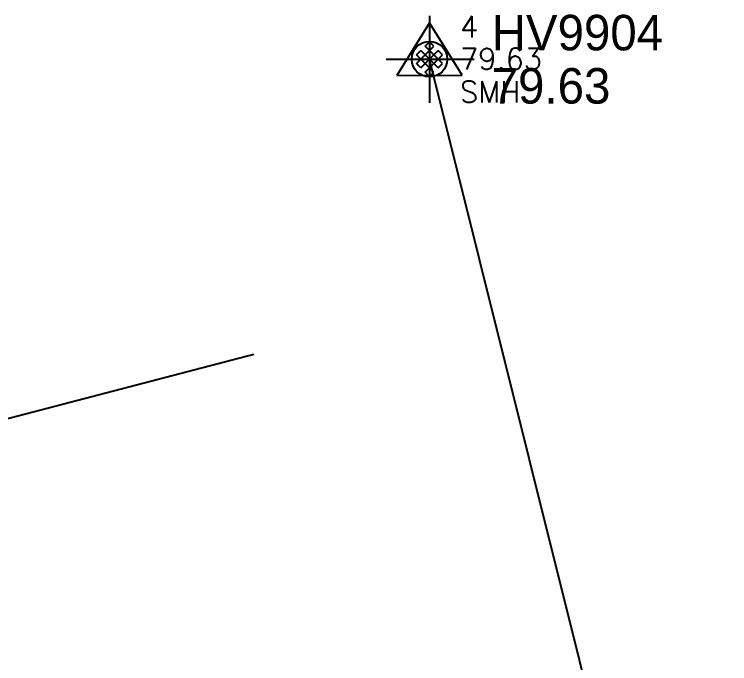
# Model space of a CAD drawing. Header units: feet. Extents: x 1023941 to 1026768, y 90264 to 94497.
# Drawn here: x 1026168.1 to 1026248.7, y 92677.2 to 92750.3 of the extents above; entities that cross this region are included whole.
import ezdxf

# ---------------------------------------------------------------- set-up
doc = ezdxf.new("R2010")
doc.units = ezdxf.units.FT
doc.header["$MEASUREMENT"] = 0
for name, color, linetype in [('CONTROL', 10, 'Continuous'), ('DESC', 2, 'Continuous'), ('E1ABL', 4, 'Continuous'), ('E2SWL', 11, 'Continuous'), ('E6TOS', 9, 'Continuous'), ('E7SWS', 10, 'Continuous'), ('ELEV', 9, 'Continuous'), ('PNTS', 2, 'Continuous')]:
    doc.layers.add(name, color=color, linetype=linetype)
doc.styles.add('S6', font='SIMPLEX', dxfattribs={"height": 0.083333})

# ---------------------------------------------------------------- blocks, each defined once
blk = doc.blocks.new('SMH')
for p, q in [((-0.0123, 0.0369), (0, 0.0492)), ((0.0123, 0.0369), (0, 0.0492)), ((-0.0369, -0.0123), (0.0123, 0.0369)), ((-0.0369, 0.0123), (-0.0246, 0.0246)), ((-0.0246, -0.0246), (0.0246, 0.0246)), ((0.0246, -0.0246), (-0.0246, 0.0246)), ((0.0369, -0.0123), (-0.0123, 0.0369)), ((0.0369, 0.0123), (0.0246, 0.0246)), ((0.0123, -0.0369), (-0.0369, 0.0123)), ((-0.0123, -0.0369), (0.0369, 0.0123)), ((-0.0246, -0.0246), (-0.0369, -0.0123)), ((0.0246, -0.0246), (0.0369, -0.0123)), ((0, -0.0492), (-0.0123, -0.0369)), ((0, -0.0492), (0.0123, -0.0369))]:
    blk.add_line(p, q)
blk.add_circle((0, 0), 0.05)
blk = doc.blocks.new('POINT')
blk.add_point((0, 0))
at = {"layer": 'DESC', "style": 'S6'}
blk.add_attdef('DESC', (0.1191, -0.1698), '', height=0.0833, dxfattribs=at)
at = {"layer": 'ELEV', "style": 'S6'}
blk.add_attdef('ELEV', (0.1191, -0.0403), '', height=0.0833, dxfattribs=at)
at = {"layer": 'PNTS', "style": 'S6'}
blk.add_attdef('POINT', (0.1191, 0.0855), '', height=0.0833, dxfattribs=at)
blk = doc.blocks.new('HOR_VERT')
for p, q in [((0, 0.488281), (0, -0.492188)), ((0, 0.410156), (-0.367188, -0.183594)), ((0.369141, -0.179688), (0, 0.410156)), ((-0.490234, 0), (0.503906, 0)), ((-0.367188, -0.183594), (0.369141, -0.179688))]:
    blk.add_line(p, q)

msp = doc.modelspace()

# ---------------------------------------------------------------- linework, layer by layer
at = {"layer": 'E1ABL'}
msp.add_line((1026103.92057, 92688.22862), (1026195.09164, 92712.06463), dxfattribs=at)
at = {"layer": 'E2SWL', "linetype": 'Continuous', "flags": 128}
msp.add_lwpolyline([(1026248.73465, 92609.71789), (1026214.8987, 92745.2814)], dxfattribs=at)

# ---------------------------------------------------------------- block references
at = {"layer": 'CONTROL', "xscale": 10, "yscale": 10, "zscale": 10}
msp.add_blockref('HOR_VERT', (1026214.9, 92745.28, 79.63), dxfattribs=at)
at = {"layer": 'E6TOS', "xscale": 28.80000000004657, "yscale": 28.80000000000291, "zscale": 28.79999999999999}
msp.add_blockref('POINT', (1026214.8987, 92745.2814), dxfattribs=at).add_auto_attribs({'ELEV': '79.63', 'POINT': '4', 'DESC': 'SMH'})
at = {"layer": 'E7SWS', "xscale": 40, "yscale": 40, "zscale": 40}
msp.add_blockref('SMH', (1026214.8987, 92745.2814), dxfattribs=at)

# ---------------------------------------------------------------- texts
at = {"layer": 'CONTROL'}
for s, p in [('HV9904', (1026221.9, 92746.28, 79.63)), ('79.63', (1026221.9, 92740.28, 79.63))]:
    msp.add_text(s, height=4, dxfattribs=at).set_placement(p)

doc.saveas('drawing.dxf')
